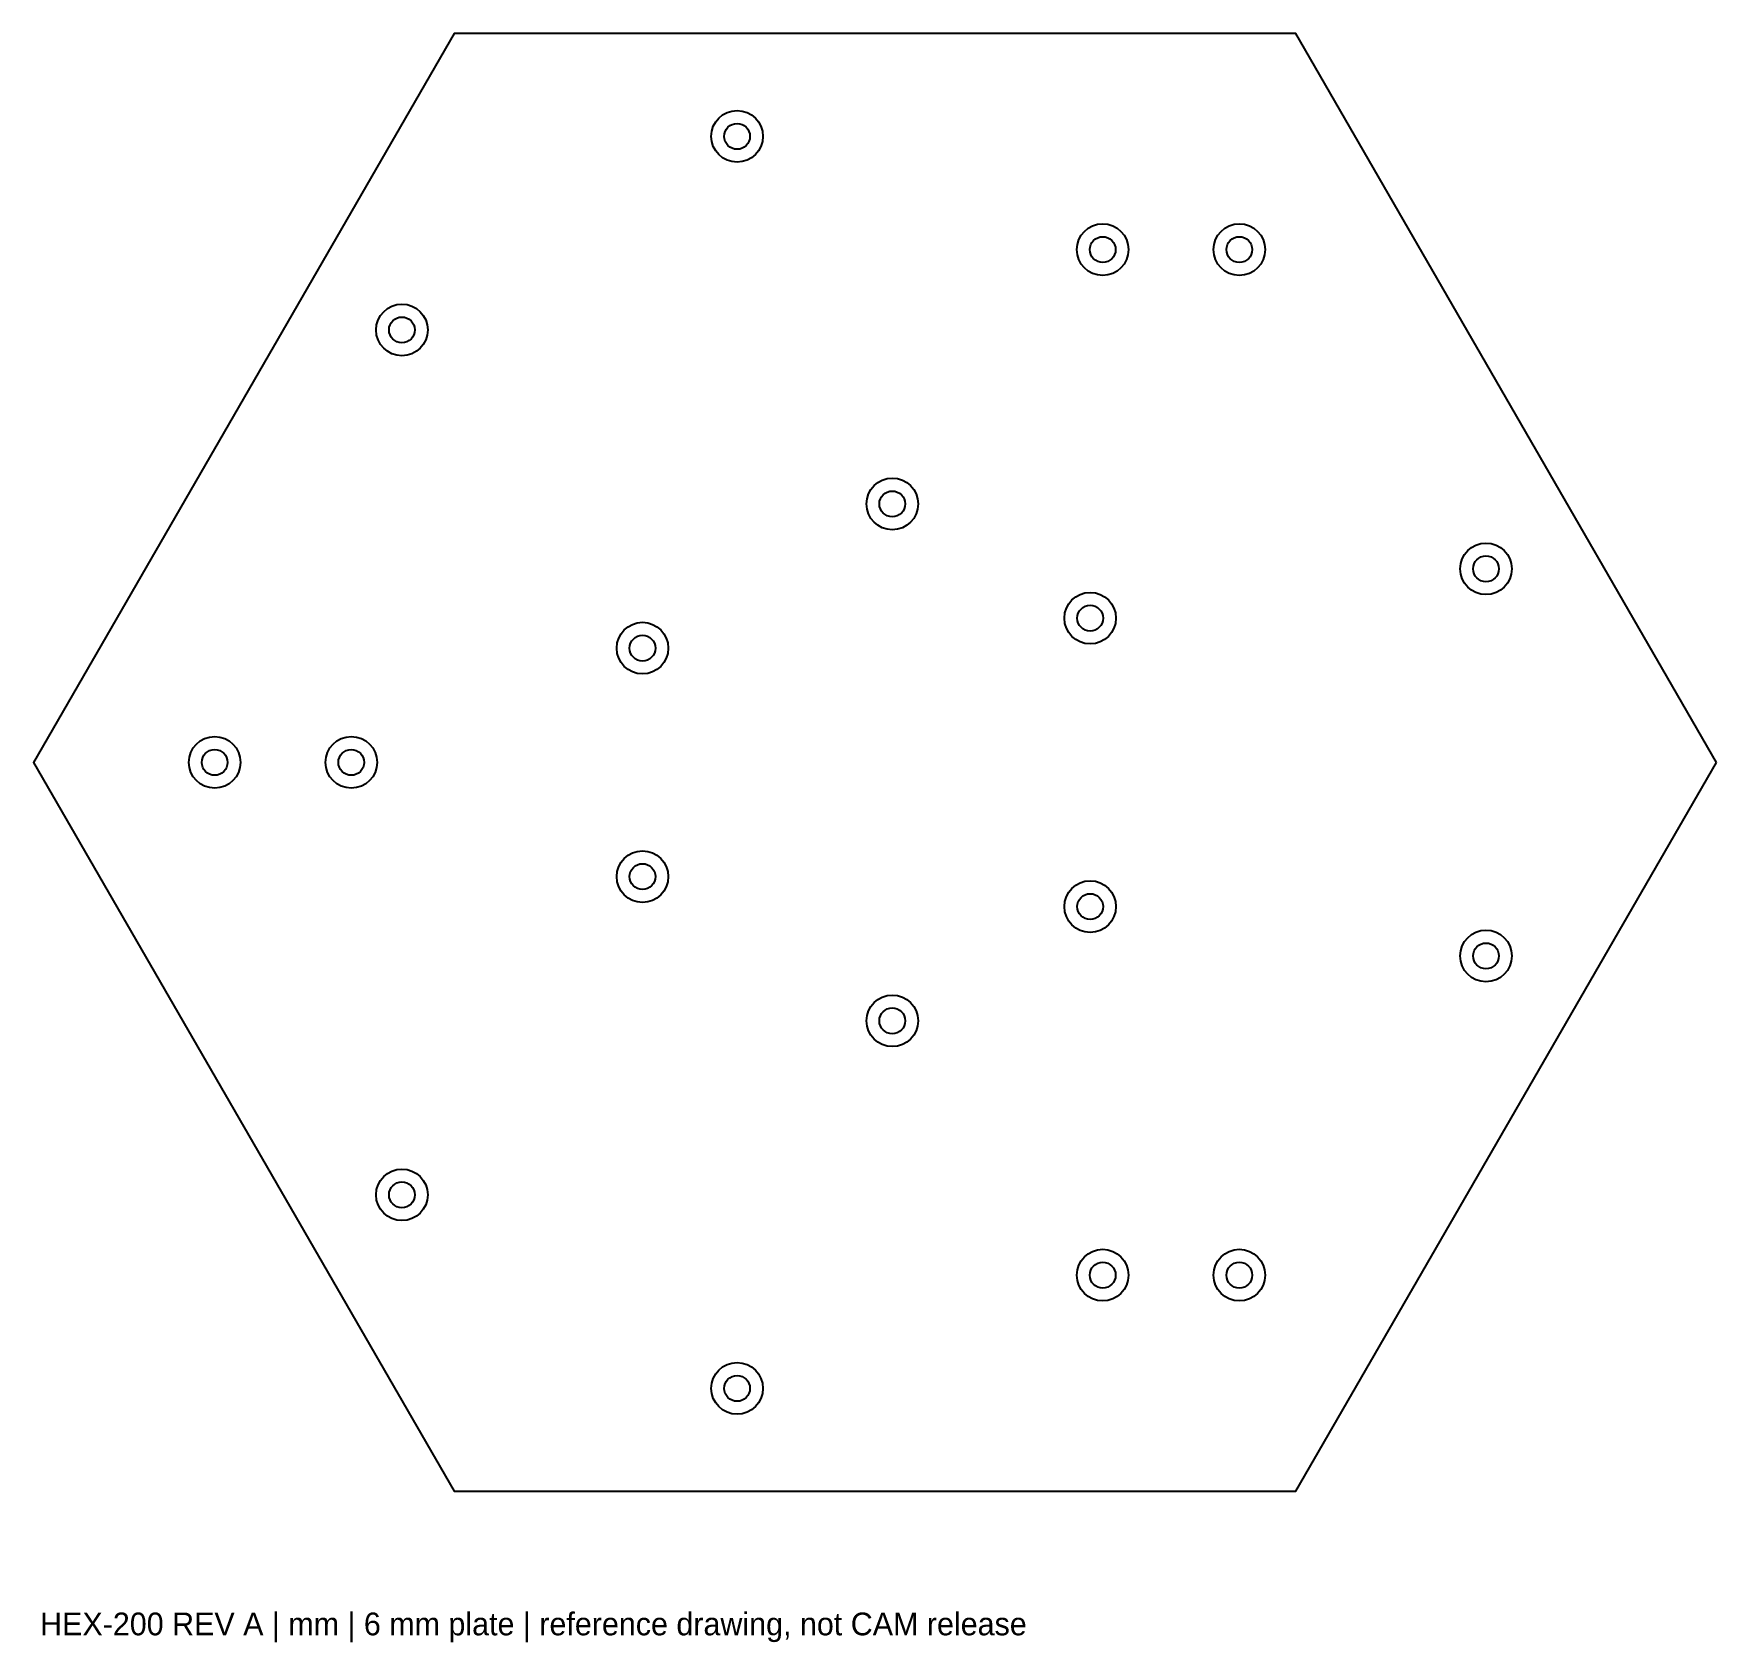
# Model space of a CAD drawing. Header units: millimetres. Extents: x -111 to 111, y -116 to 96.
import ezdxf

# ---------------------------------------------------------------- set-up
doc = ezdxf.new("R2010")
doc.units = ezdxf.units.MM
for name, color, linetype in [('COUNTERSINK_REFERENCE', 3, 'Continuous'), ('NOTES', 2, 'Continuous'), ('OUTLINE', 7, 'Continuous'), ('THROUGH_HOLES', 1, 'Continuous')]:
    doc.layers.add(name, color=color, linetype=linetype)

msp = doc.modelspace()

# ---------------------------------------------------------------- linework, layer by layer
at = {"layer": 'COUNTERSINK_REFERENCE'}
for centre in [(-18.17, 82.47), (30, 67.55), (48, 67.55), (-62.33, 56.97), (2.28, 34.05), (80.5, 25.5), (28.35, 19), (-30.63, 15.05), (-87, 0), (-69, 0), (-30.63, -15.05), (28.35, -19), (80.5, -25.5), (2.28, -34.05), (-62.33, -56.97), (30, -67.55), (48, -67.55), (-18.17, -82.47)]:
    msp.add_circle(centre, 3.4, dxfattribs=at)
at = {"layer": 'OUTLINE'}
msp.add_lwpolyline([(110.85, 0), (55.43, 96), (-55.43, 96), (-110.85, 0), (-55.43, -96), (55.43, -96)], close=True, dxfattribs=at)
at = {"layer": 'THROUGH_HOLES'}
for centre in [(-18.17, 82.47), (30, 67.55), (48, 67.55), (-62.33, 56.97), (2.28, 34.05), (80.5, 25.5), (28.35, 19), (-30.63, 15.05), (-87, 0), (-69, 0), (-30.63, -15.05), (28.35, -19), (80.5, -25.5), (2.28, -34.05), (-62.33, -56.97), (30, -67.55), (48, -67.55), (-18.17, -82.47)]:
    msp.add_circle(centre, 1.7, dxfattribs=at)

# ---------------------------------------------------------------- texts
at = {"layer": 'NOTES'}
msp.add_text('HEX-200 REV A | mm | 6 mm plate | reference drawing, not CAM release', height=3, dxfattribs=at).set_placement((-110, -115))

doc.saveas('drawing.dxf')
